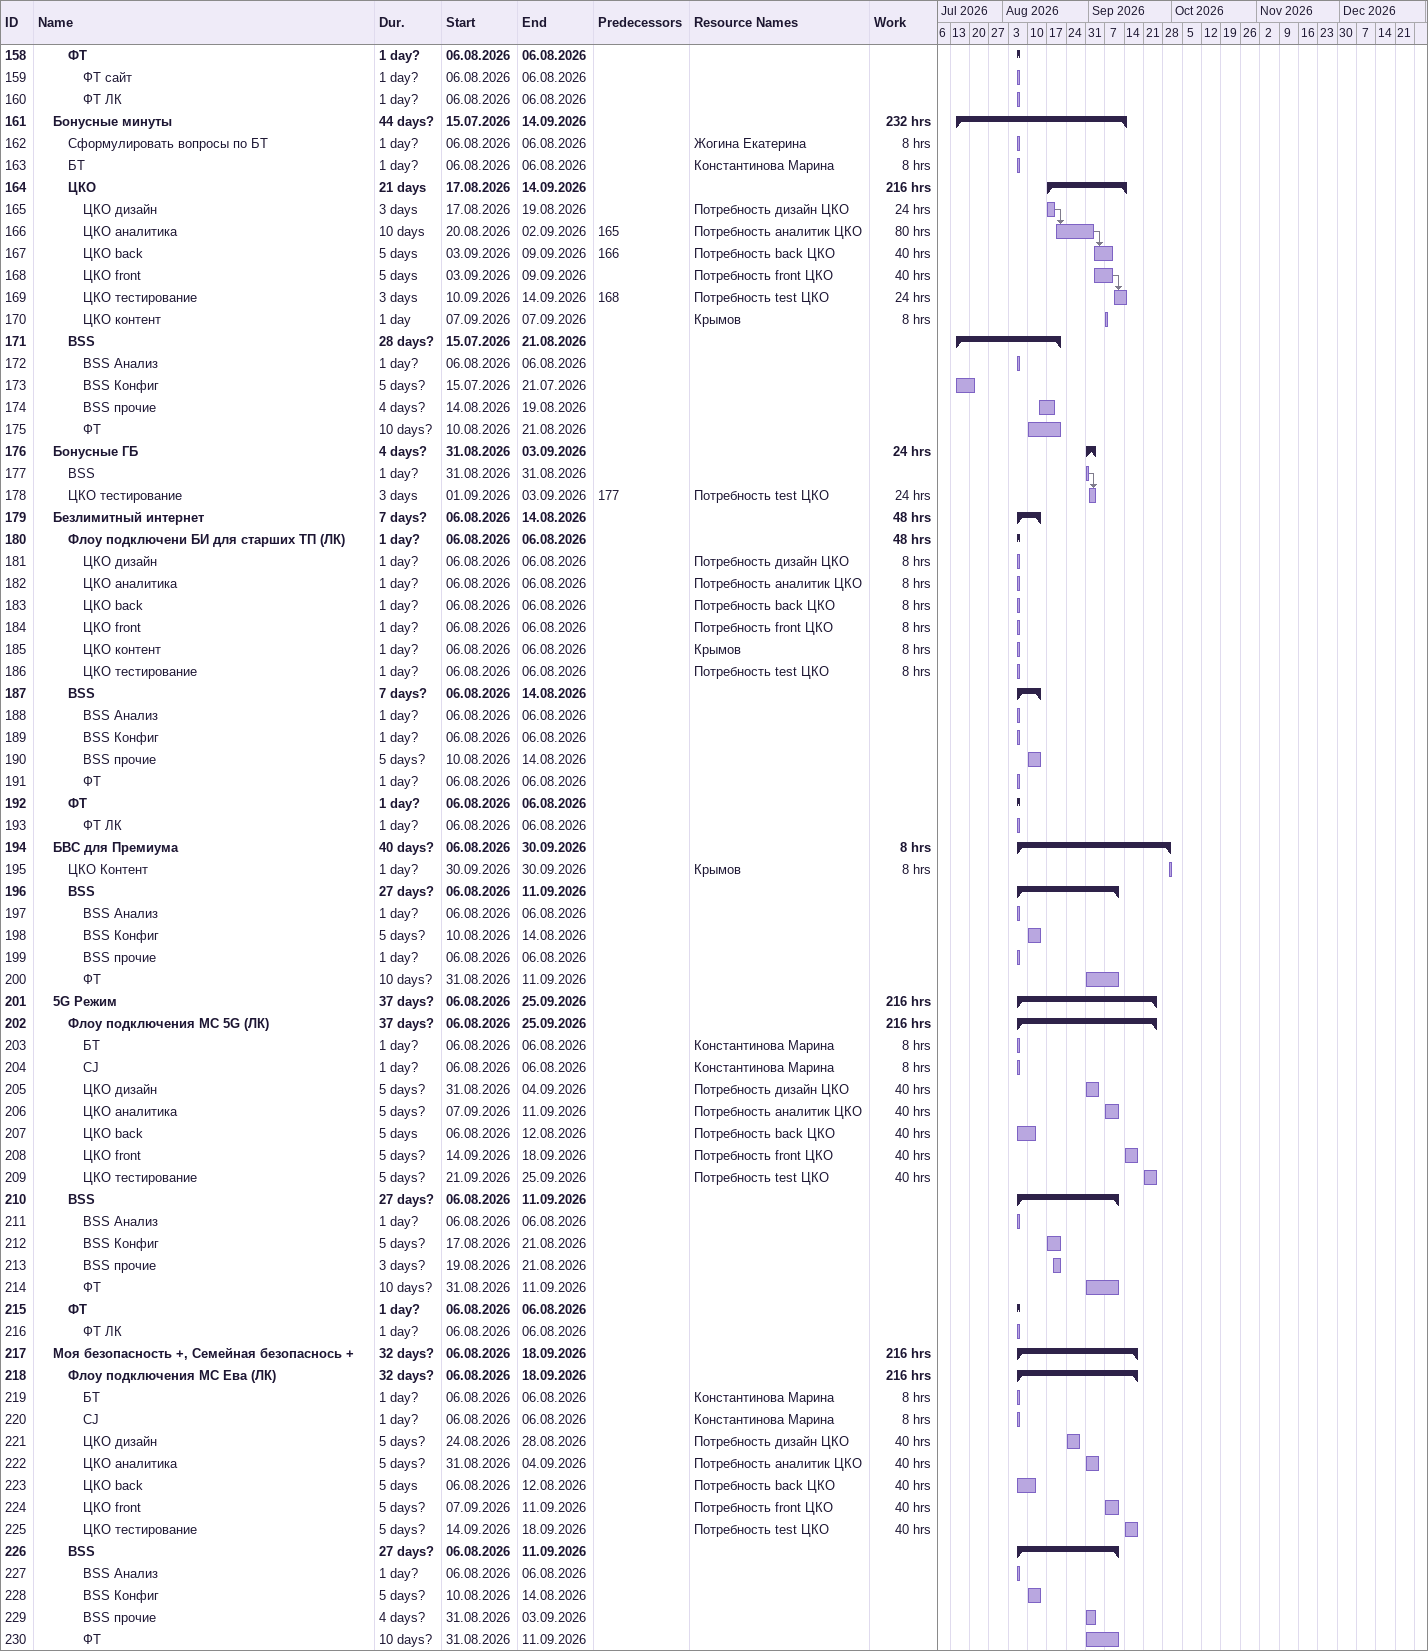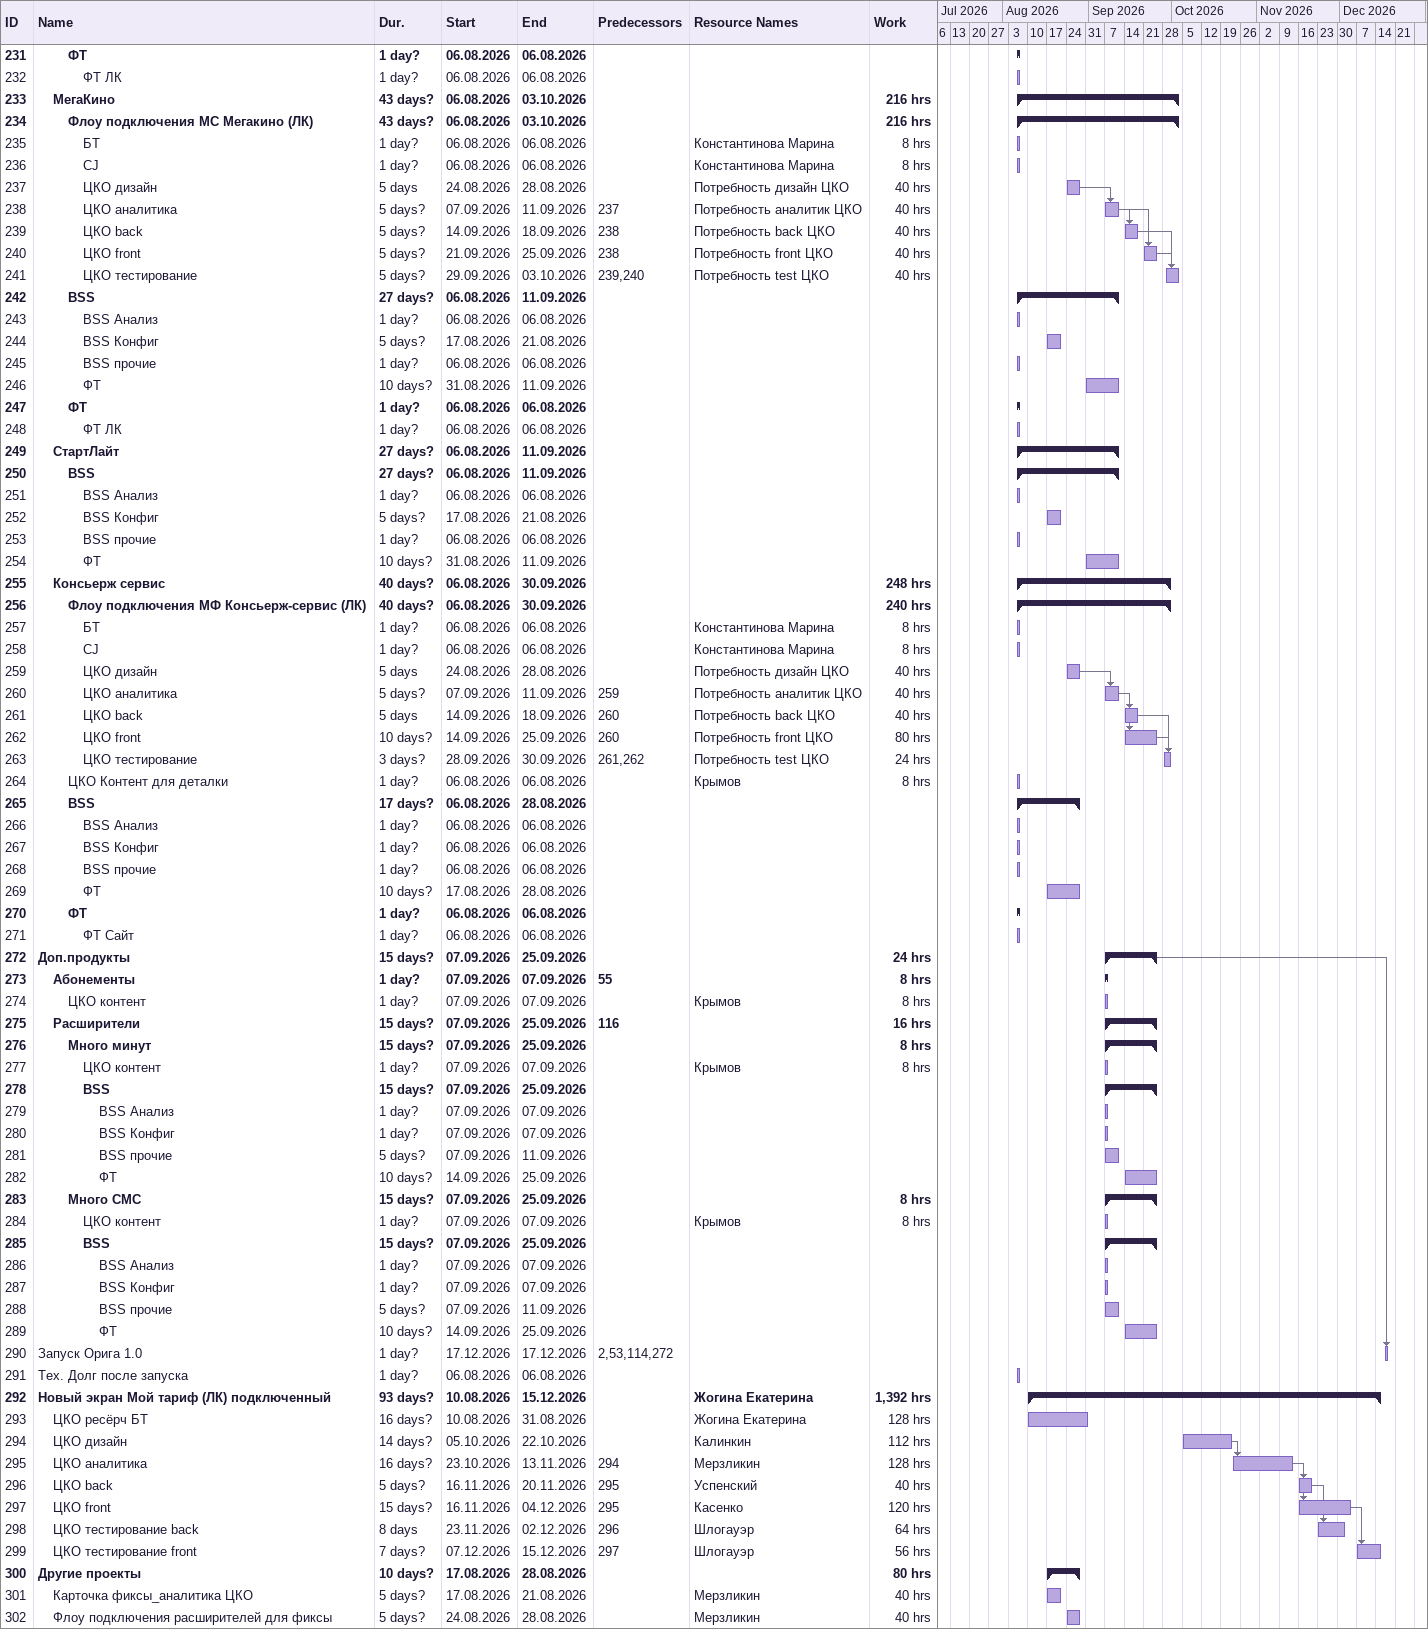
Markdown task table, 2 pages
| ID | Level | Task | Duration | Start | Finish | Predecessors | Resources | Work (h) |
|---|---|---|---|---|---|---|---|---|
| 158 | 3 | **ФТ** | 1d? | 2026-08-06 | 2026-08-06 |  |  |  |
| 159 | 4 | ФТ сайт | 1d? | 2026-08-06 | 2026-08-06 |  |  |  |
| 160 | 4 | ФТ ЛК | 1d? | 2026-08-06 | 2026-08-06 |  |  |  |
| 161 | 2 | **Бонусные минуты** | 44d? | 2026-07-15 | 2026-09-14 |  |  | 232 |
| 162 | 3 | Сформулировать вопросы по БТ | 1d? | 2026-08-06 | 2026-08-06 |  | Жогина Екатерина | 8 |
| 163 | 3 | БТ | 1d? | 2026-08-06 | 2026-08-06 |  | Константинова Марина | 8 |
| 164 | 3 | **ЦКО** | 21d | 2026-08-17 | 2026-09-14 |  |  | 216 |
| 165 | 4 | ЦКО дизайн | 3d | 2026-08-17 | 2026-08-19 |  | Потребность дизайн ЦКО | 24 |
| 166 | 4 | ЦКО аналитика | 10d | 2026-08-20 | 2026-09-02 | 165 | Потребность аналитик ЦКО | 80 |
| 167 | 4 | ЦКО back | 5d | 2026-09-03 | 2026-09-09 | 166 | Потребность back ЦКО | 40 |
| 168 | 4 | ЦКО front | 5d | 2026-09-03 | 2026-09-09 |  | Потребность front ЦКО | 40 |
| 169 | 4 | ЦКО тестирование | 3d | 2026-09-10 | 2026-09-14 | 168 | Потребность test ЦКО | 24 |
| 170 | 4 | ЦКО контент | 1d | 2026-09-07 | 2026-09-07 |  | Крымов | 8 |
| 171 | 3 | **BSS** | 28d? | 2026-07-15 | 2026-08-21 |  |  |  |
| 172 | 4 | BSS Анализ | 1d? | 2026-08-06 | 2026-08-06 |  |  |  |
| 173 | 4 | BSS Конфиг | 5d? | 2026-07-15 | 2026-07-21 |  |  |  |
| 174 | 4 | BSS прочие | 4d? | 2026-08-14 | 2026-08-19 |  |  |  |
| 175 | 4 | ФТ | 10d? | 2026-08-10 | 2026-08-21 |  |  |  |
| 176 | 2 | **Бонусные ГБ** | 4d? | 2026-08-31 | 2026-09-03 |  |  | 24 |
| 177 | 3 | BSS | 1d? | 2026-08-31 | 2026-08-31 |  |  |  |
| 178 | 3 | ЦКО тестирование | 3d | 2026-09-01 | 2026-09-03 | 177 | Потребность test ЦКО | 24 |
| 179 | 2 | **Безлимитный интернет** | 7d? | 2026-08-06 | 2026-08-14 |  |  | 48 |
| 180 | 3 | **Флоу подключени БИ для старших ТП (ЛК)** | 1d? | 2026-08-06 | 2026-08-06 |  |  | 48 |
| 181 | 4 | ЦКО дизайн | 1d? | 2026-08-06 | 2026-08-06 |  | Потребность дизайн ЦКО | 8 |
| 182 | 4 | ЦКО аналитика | 1d? | 2026-08-06 | 2026-08-06 |  | Потребность аналитик ЦКО | 8 |
| 183 | 4 | ЦКО back | 1d? | 2026-08-06 | 2026-08-06 |  | Потребность back ЦКО | 8 |
| 184 | 4 | ЦКО front | 1d? | 2026-08-06 | 2026-08-06 |  | Потребность front ЦКО | 8 |
| 185 | 4 | ЦКО контент | 1d? | 2026-08-06 | 2026-08-06 |  | Крымов | 8 |
| 186 | 4 | ЦКО тестирование | 1d? | 2026-08-06 | 2026-08-06 |  | Потребность test ЦКО | 8 |
| 187 | 3 | **BSS** | 7d? | 2026-08-06 | 2026-08-14 |  |  |  |
| 188 | 4 | BSS Анализ | 1d? | 2026-08-06 | 2026-08-06 |  |  |  |
| 189 | 4 | BSS Конфиг | 1d? | 2026-08-06 | 2026-08-06 |  |  |  |
| 190 | 4 | BSS прочие | 5d? | 2026-08-10 | 2026-08-14 |  |  |  |
| 191 | 4 | ФТ | 1d? | 2026-08-06 | 2026-08-06 |  |  |  |
| 192 | 3 | **ФТ** | 1d? | 2026-08-06 | 2026-08-06 |  |  |  |
| 193 | 4 | ФТ ЛК | 1d? | 2026-08-06 | 2026-08-06 |  |  |  |
| 194 | 2 | **БВС для Премиума** | 40d? | 2026-08-06 | 2026-09-30 |  |  | 8 |
| 195 | 3 | ЦКО Контент | 1d? | 2026-09-30 | 2026-09-30 |  | Крымов | 8 |
| 196 | 3 | **BSS** | 27d? | 2026-08-06 | 2026-09-11 |  |  |  |
| 197 | 4 | BSS Анализ | 1d? | 2026-08-06 | 2026-08-06 |  |  |  |
| 198 | 4 | BSS Конфиг | 5d? | 2026-08-10 | 2026-08-14 |  |  |  |
| 199 | 4 | BSS прочие | 1d? | 2026-08-06 | 2026-08-06 |  |  |  |
| 200 | 4 | ФТ | 10d? | 2026-08-31 | 2026-09-11 |  |  |  |
| 201 | 2 | **5G Режим** | 37d? | 2026-08-06 | 2026-09-25 |  |  | 216 |
| 202 | 3 | **Флоу подключения МС 5G (ЛК)** | 37d? | 2026-08-06 | 2026-09-25 |  |  | 216 |
| 203 | 4 | БТ | 1d? | 2026-08-06 | 2026-08-06 |  | Константинова Марина | 8 |
| 204 | 4 | CJ | 1d? | 2026-08-06 | 2026-08-06 |  | Константинова Марина | 8 |
| 205 | 4 | ЦКО дизайн | 5d? | 2026-08-31 | 2026-09-04 |  | Потребность дизайн ЦКО | 40 |
| 206 | 4 | ЦКО аналитика | 5d? | 2026-09-07 | 2026-09-11 |  | Потребность аналитик ЦКО | 40 |
| 207 | 4 | ЦКО back | 5d | 2026-08-06 | 2026-08-12 |  | Потребность back ЦКО | 40 |
| 208 | 4 | ЦКО front | 5d? | 2026-09-14 | 2026-09-18 |  | Потребность front ЦКО | 40 |
| 209 | 4 | ЦКО тестирование | 5d? | 2026-09-21 | 2026-09-25 |  | Потребность test ЦКО | 40 |
| 210 | 3 | **BSS** | 27d? | 2026-08-06 | 2026-09-11 |  |  |  |
| 211 | 4 | BSS Анализ | 1d? | 2026-08-06 | 2026-08-06 |  |  |  |
| 212 | 4 | BSS Конфиг | 5d? | 2026-08-17 | 2026-08-21 |  |  |  |
| 213 | 4 | BSS прочие | 3d? | 2026-08-19 | 2026-08-21 |  |  |  |
| 214 | 4 | ФТ | 10d? | 2026-08-31 | 2026-09-11 |  |  |  |
| 215 | 3 | **ФТ** | 1d? | 2026-08-06 | 2026-08-06 |  |  |  |
| 216 | 4 | ФТ ЛК | 1d? | 2026-08-06 | 2026-08-06 |  |  |  |
| 217 | 2 | **Моя безопасность +, Семейная безопаснось +** | 32d? | 2026-08-06 | 2026-09-18 |  |  | 216 |
| 218 | 3 | **Флоу подключения МС Ева (ЛК)** | 32d? | 2026-08-06 | 2026-09-18 |  |  | 216 |
| 219 | 4 | БТ | 1d? | 2026-08-06 | 2026-08-06 |  | Константинова Марина | 8 |
| 220 | 4 | CJ | 1d? | 2026-08-06 | 2026-08-06 |  | Константинова Марина | 8 |
| 221 | 4 | ЦКО дизайн | 5d? | 2026-08-24 | 2026-08-28 |  | Потребность дизайн ЦКО | 40 |
| 222 | 4 | ЦКО аналитика | 5d? | 2026-08-31 | 2026-09-04 |  | Потребность аналитик ЦКО | 40 |
| 223 | 4 | ЦКО back | 5d | 2026-08-06 | 2026-08-12 |  | Потребность back ЦКО | 40 |
| 224 | 4 | ЦКО front | 5d? | 2026-09-07 | 2026-09-11 |  | Потребность front ЦКО | 40 |
| 225 | 4 | ЦКО тестирование | 5d? | 2026-09-14 | 2026-09-18 |  | Потребность test ЦКО | 40 |
| 226 | 3 | **BSS** | 27d? | 2026-08-06 | 2026-09-11 |  |  |  |
| 227 | 4 | BSS Анализ | 1d? | 2026-08-06 | 2026-08-06 |  |  |  |
| 228 | 4 | BSS Конфиг | 5d? | 2026-08-10 | 2026-08-14 |  |  |  |
| 229 | 4 | BSS прочие | 4d? | 2026-08-31 | 2026-09-03 |  |  |  |
| 230 | 4 | ФТ | 10d? | 2026-08-31 | 2026-09-11 |  |  |  |
| 231 | 3 | **ФТ** | 1d? | 2026-08-06 | 2026-08-06 |  |  |  |
| 232 | 4 | ФТ ЛК | 1d? | 2026-08-06 | 2026-08-06 |  |  |  |
| 233 | 2 | **МегаКино** | 43d? | 2026-08-06 | 2026-10-03 |  |  | 216 |
| 234 | 3 | **Флоу подключения МС Мегакино (ЛК)** | 43d? | 2026-08-06 | 2026-10-03 |  |  | 216 |
| 235 | 4 | БТ | 1d? | 2026-08-06 | 2026-08-06 |  | Константинова Марина | 8 |
| 236 | 4 | CJ | 1d? | 2026-08-06 | 2026-08-06 |  | Константинова Марина | 8 |
| 237 | 4 | ЦКО дизайн | 5d | 2026-08-24 | 2026-08-28 |  | Потребность дизайн ЦКО | 40 |
| 238 | 4 | ЦКО аналитика | 5d? | 2026-09-07 | 2026-09-11 | 237 | Потребность аналитик ЦКО | 40 |
| 239 | 4 | ЦКО back | 5d? | 2026-09-14 | 2026-09-18 | 238 | Потребность back ЦКО | 40 |
| 240 | 4 | ЦКО front | 5d? | 2026-09-21 | 2026-09-25 | 238 | Потребность front ЦКО | 40 |
| 241 | 4 | ЦКО тестирование | 5d? | 2026-09-29 | 2026-10-03 | 239, 240 | Потребность test ЦКО | 40 |
| 242 | 3 | **BSS** | 27d? | 2026-08-06 | 2026-09-11 |  |  |  |
| 243 | 4 | BSS Анализ | 1d? | 2026-08-06 | 2026-08-06 |  |  |  |
| 244 | 4 | BSS Конфиг | 5d? | 2026-08-17 | 2026-08-21 |  |  |  |
| 245 | 4 | BSS прочие | 1d? | 2026-08-06 | 2026-08-06 |  |  |  |
| 246 | 4 | ФТ | 10d? | 2026-08-31 | 2026-09-11 |  |  |  |
| 247 | 3 | **ФТ** | 1d? | 2026-08-06 | 2026-08-06 |  |  |  |
| 248 | 4 | ФТ ЛК | 1d? | 2026-08-06 | 2026-08-06 |  |  |  |
| 249 | 2 | **СтартЛайт** | 27d? | 2026-08-06 | 2026-09-11 |  |  |  |
| 250 | 3 | **BSS** | 27d? | 2026-08-06 | 2026-09-11 |  |  |  |
| 251 | 4 | BSS Анализ | 1d? | 2026-08-06 | 2026-08-06 |  |  |  |
| 252 | 4 | BSS Конфиг | 5d? | 2026-08-17 | 2026-08-21 |  |  |  |
| 253 | 4 | BSS прочие | 1d? | 2026-08-06 | 2026-08-06 |  |  |  |
| 254 | 4 | ФТ | 10d? | 2026-08-31 | 2026-09-11 |  |  |  |
| 255 | 2 | **Консьерж сервис** | 40d? | 2026-08-06 | 2026-09-30 |  |  | 248 |
| 256 | 3 | **Флоу подключения МФ Консьерж-сервис (ЛК)** | 40d? | 2026-08-06 | 2026-09-30 |  |  | 240 |
| 257 | 4 | БТ | 1d? | 2026-08-06 | 2026-08-06 |  | Константинова Марина | 8 |
| 258 | 4 | CJ | 1d? | 2026-08-06 | 2026-08-06 |  | Константинова Марина | 8 |
| 259 | 4 | ЦКО дизайн | 5d | 2026-08-24 | 2026-08-28 |  | Потребность дизайн ЦКО | 40 |
| 260 | 4 | ЦКО аналитика | 5d? | 2026-09-07 | 2026-09-11 | 259 | Потребность аналитик ЦКО | 40 |
| 261 | 4 | ЦКО back | 5d | 2026-09-14 | 2026-09-18 | 260 | Потребность back ЦКО | 40 |
| 262 | 4 | ЦКО front | 10d? | 2026-09-14 | 2026-09-25 | 260 | Потребность front ЦКО | 80 |
| 263 | 4 | ЦКО тестирование | 3d? | 2026-09-28 | 2026-09-30 | 261, 262 | Потребность test ЦКО | 24 |
| 264 | 3 | ЦКО Контент для деталки | 1d? | 2026-08-06 | 2026-08-06 |  | Крымов | 8 |
| 265 | 3 | **BSS** | 17d? | 2026-08-06 | 2026-08-28 |  |  |  |
| 266 | 4 | BSS Анализ | 1d? | 2026-08-06 | 2026-08-06 |  |  |  |
| 267 | 4 | BSS Конфиг | 1d? | 2026-08-06 | 2026-08-06 |  |  |  |
| 268 | 4 | BSS прочие | 1d? | 2026-08-06 | 2026-08-06 |  |  |  |
| 269 | 4 | ФТ | 10d? | 2026-08-17 | 2026-08-28 |  |  |  |
| 270 | 3 | **ФТ** | 1d? | 2026-08-06 | 2026-08-06 |  |  |  |
| 271 | 4 | ФТ Cайт | 1d? | 2026-08-06 | 2026-08-06 |  |  |  |
| 272 | 1 | **Доп.продукты** | 15d? | 2026-09-07 | 2026-09-25 |  |  | 24 |
| 273 | 2 | **Абонементы** | 1d? | 2026-09-07 | 2026-09-07 | 55 |  | 8 |
| 274 | 3 | ЦКО контент | 1d? | 2026-09-07 | 2026-09-07 |  | Крымов | 8 |
| 275 | 2 | **Расширители** | 15d? | 2026-09-07 | 2026-09-25 | 116 |  | 16 |
| 276 | 3 | **Много минут** | 15d? | 2026-09-07 | 2026-09-25 |  |  | 8 |
| 277 | 4 | ЦКО контент | 1d? | 2026-09-07 | 2026-09-07 |  | Крымов | 8 |
| 278 | 4 | **BSS** | 15d? | 2026-09-07 | 2026-09-25 |  |  |  |
| 279 | 5 | BSS Анализ | 1d? | 2026-09-07 | 2026-09-07 |  |  |  |
| 280 | 5 | BSS Конфиг | 1d? | 2026-09-07 | 2026-09-07 |  |  |  |
| 281 | 5 | BSS прочие | 5d? | 2026-09-07 | 2026-09-11 |  |  |  |
| 282 | 5 | ФТ | 10d? | 2026-09-14 | 2026-09-25 |  |  |  |
| 283 | 3 | **Много СМС** | 15d? | 2026-09-07 | 2026-09-25 |  |  | 8 |
| 284 | 4 | ЦКО контент | 1d? | 2026-09-07 | 2026-09-07 |  | Крымов | 8 |
| 285 | 4 | **BSS** | 15d? | 2026-09-07 | 2026-09-25 |  |  |  |
| 286 | 5 | BSS Анализ | 1d? | 2026-09-07 | 2026-09-07 |  |  |  |
| 287 | 5 | BSS Конфиг | 1d? | 2026-09-07 | 2026-09-07 |  |  |  |
| 288 | 5 | BSS прочие | 5d? | 2026-09-07 | 2026-09-11 |  |  |  |
| 289 | 5 | ФТ | 10d? | 2026-09-14 | 2026-09-25 |  |  |  |
| 290 | 1 | Запуск Орига 1.0 | 1d? | 2026-12-17 | 2026-12-17 | 2, 53, 114, 272 |  |  |
| 291 | 1 | Тех. Долг после запуска | 1d? | 2026-08-06 | 2026-08-06 |  |  |  |
| 292 | 1 | **Новый экран Мой тариф (ЛК) подключенный** | 93d? | 2026-08-10 | 2026-12-15 |  | Жогина Екатерина | 1392 |
| 293 | 2 | ЦКО ресёрч БТ | 16d? | 2026-08-10 | 2026-08-31 |  | Жогина Екатерина | 128 |
| 294 | 2 | ЦКО дизайн | 14d? | 2026-10-05 | 2026-10-22 |  | Калинкин | 112 |
| 295 | 2 | ЦКО аналитика | 16d? | 2026-10-23 | 2026-11-13 | 294 | Мерзликин | 128 |
| 296 | 2 | ЦКО back | 5d? | 2026-11-16 | 2026-11-20 | 295 | Успенский | 40 |
| 297 | 2 | ЦКО front | 15d? | 2026-11-16 | 2026-12-04 | 295 | Касенко | 120 |
| 298 | 2 | ЦКО тестирование back | 8d | 2026-11-23 | 2026-12-02 | 296 | Шлогауэр | 64 |
| 299 | 2 | ЦКО тестирование front | 7d? | 2026-12-07 | 2026-12-15 | 297 | Шлогауэр | 56 |
| 300 | 1 | **Другие проекты** | 10d? | 2026-08-17 | 2026-08-28 |  |  | 80 |
| 301 | 2 | Карточка фиксы_аналитика ЦКО | 5d? | 2026-08-17 | 2026-08-21 |  | Мерзликин | 40 |
| 302 | 2 | Флоу подключения расширителей для фиксы | 5d? | 2026-08-24 | 2026-08-28 |  | Мерзликин | 40 |
